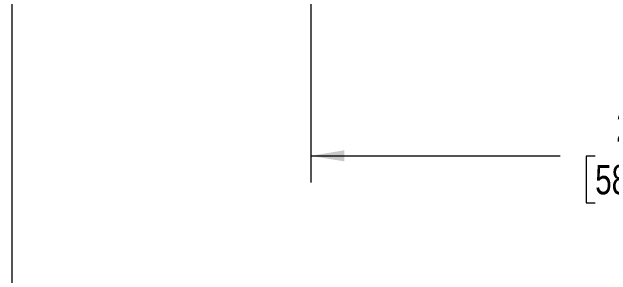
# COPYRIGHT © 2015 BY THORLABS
# Paper-space layout 'Inside Dim' of a CAD drawing. Header units: inches. Extents: x 0.04 to 7.3, y 0.02 to 5.63.
# Drawn here: x 0.041 to 1.908, y 3.192 to 4.012 of the extents above; entities that cross this region are included whole.
import ezdxf

# ---------------------------------------------------------------- set-up
doc = ezdxf.new("R2010")
doc.units = ezdxf.units.IN
doc.header["$MEASUREMENT"] = 0
doc.styles.add('SLDTEXTSTYLE0', font='TXT', dxfattribs={"width": 0.75})
doc.dimstyles.new('SLDDIMSTYLE3', dxfattribs={"dimtxt": 0.091864, "dimasz": 0.104, "dimexe": 0, "dimexo": 0.0625, "dimgap": 0.022966, "dimtad": 0, "dimtih": 1, "dimtoh": 1, "dimrnd": 1e-09, "dimzin": 4, "dimdsep": 46, "dimtxsty": 'SLDTEXTSTYLE0', "dimsah": 1, "dimcen": 0.09, "dimadec": 0, "dimazin": 1, "dimtfac": 1, "dimtofl": 0, "dimtmove": 0, "dimatfit": 3, "dimfxl": 1, "dimfrac": 2, "dimtolj": 1, "dimtzin": 12, "dimarcsym": 0})

# ---------------------------------------------------------------- blocks, each defined once
blk = doc.blocks.new('_D_9')
at = {"color": 7, "linetype": 'Continuous', "lineweight": 0, "ltscale": 0.666667}
for p, q in [((0.9728, 4.1142), (0.9728, 3.4803)), ((3.2728, 4.1142), (3.2728, 3.4803)), ((0.9728, 3.5636), (1.7494, 3.5636)), ((1.8588, 3.5629), (1.8308, 3.5629)), ((1.8308, 3.5629), (1.8308, 3.4171)), ((2.3261, 3.5629), (2.354, 3.5629)), ((2.354, 3.5629), (2.354, 3.4171)), ((3.2728, 3.5636), (2.4354, 3.5636)), ((1.8308, 3.4171), (1.8588, 3.4171)), ((2.354, 3.4171), (2.3261, 3.4171))]:
    blk.add_line(p, q, dxfattribs=at)
for points in [[(0.9728, 3.5636), (1.0768, 3.5463), (1.0768, 3.581)], [(3.2728, 3.5636), (3.1688, 3.581), (3.1688, 3.5463)]]:
    blk.add_solid(points, dxfattribs=at)
at = {"color": 7, "linetype": 'Continuous', "lineweight": 0, "ltscale": 0.666667, "char_height": 0.09186, "attachment_point": 1, "style": 'SLDTEXTSTYLE0'}
for s, insert in [('2.30in', (1.9241, 3.7)), ('58.4mm', (1.8588, 3.5355))]:
    blk.add_mtext(s, dxfattribs=dict(at, insert=insert))

psp = doc.layouts.new('Inside Dim')

# ---------------------------------------------------------------- linework, layer by layer
at = {"color": 7, "linetype": 'Continuous', "lineweight": 0, "ltscale": 0.666667}
psp.add_line((0.0415, 5.6337), (0.0415, 0.0237), dxfattribs=at)

# ---------------------------------------------------------------- dimensions: what is measured, and where the dimension line sits
dim = psp.add_linear_dim(base=(3.2728, 3.5636), p1=(0.9728, 4.1475), p2=(3.2728, 4.1475), dimstyle='SLDDIMSTYLE3', dxfattribs=at)
dim.commit()
dim.dimension.update_dxf_attribs({"geometry": '_D_9', "text_midpoint": (2.0924, 3.5636), "dimtype": 160})

doc.saveas('drawing.dxf')
